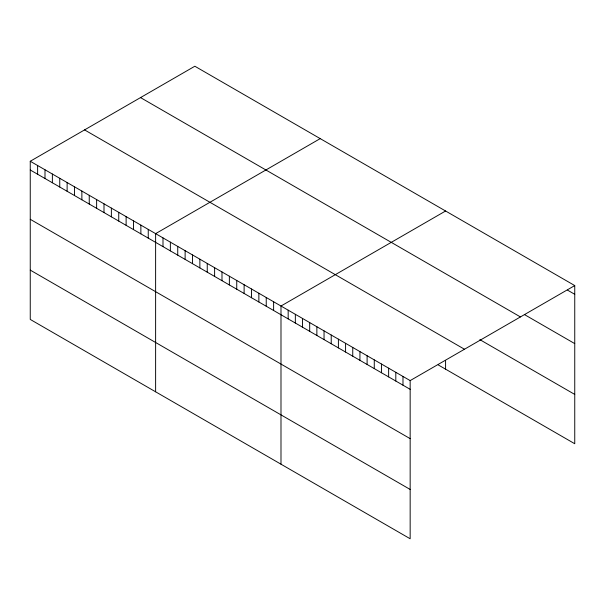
<?xml version="1.0" encoding="UTF-8"?>
<svg xmlns="http://www.w3.org/2000/svg" width="605" height="605" viewBox="0 0 605 605"><rect width="100%" height="100%" fill="white"/><g stroke="black" fill="none" stroke-linecap="round" stroke-linejoin="round"><path stroke-width="0.91" d="M30.25 161.263L410.16 380.598L410.16 538.768L30.25 319.425L30.25 161.263L194.84 66.232L574.75 285.575L574.75 443.737L438.209 364.906M320.211 138.621L155.621 233.643L155.621 391.806M445.583 211.001L280.992 306.024L280.992 464.186M410.16 380.598L574.75 285.575M567.573 290.158L574.75 294.302M524.52 314.615L574.75 343.617M140.526 97.594L520.436 316.937M479.863 339.647L574.75 394.422M84.564 129.901L464.474 349.244M30.25 169.99L410.16 389.325M30.25 219.305L410.16 438.64M30.25 270.11L410.16 489.453M445.583 360.943L445.583 369.163M402.983 376.454L402.983 385.181M395.806 372.317L395.806 381.037M388.629 368.173L388.629 376.9M381.452 364.029L381.452 372.756M374.276 359.884L374.276 368.611M367.106 355.74L367.106 364.467M359.93 351.596L359.93 360.323M352.753 347.459L352.753 356.179M345.576 343.315L345.576 352.042M338.399 339.171L338.399 347.898M331.222 335.026L331.222 343.753M324.046 330.882L324.046 339.609M316.869 326.738L316.869 335.465M309.692 322.601L309.692 331.321M302.515 318.457L302.515 327.176M295.346 314.313L295.346 323.04M288.169 310.168L288.169 318.895M273.619 301.766L273.619 310.494M266.238 297.509L266.238 306.236M258.864 293.251L258.864 301.978M251.491 288.993L251.491 297.721M244.118 284.736L244.118 293.463M236.744 280.478L236.744 289.205M229.371 276.22L229.371 284.947M221.99 271.963L221.99 280.69M214.616 267.705L214.616 276.432M207.243 263.447L207.243 272.174M199.869 259.19L199.869 267.917M192.496 254.932L192.496 263.659M185.122 250.674L185.122 259.401M177.741 246.416L177.741 255.144M170.368 242.159L170.368 250.886M162.995 237.901L162.995 246.628M148.248 229.386L148.248 238.113M140.874 225.128L140.874 233.855M133.493 220.87L133.493 229.597M126.12 216.613L126.12 225.34M118.746 212.355L118.746 221.082M111.373 208.097L111.373 216.824M103.999 203.84L103.999 212.567M96.626 199.582L96.626 208.309M89.245 195.324L89.245 204.051M81.872 191.067L81.872 199.794M74.498 186.809L74.498 195.536M67.125 182.551L67.125 191.278M59.751 178.293L59.751 187.021M52.378 174.036L52.378 182.763M44.997 169.778L44.997 178.505M37.623 165.52L37.623 174.248"/></g></svg>
